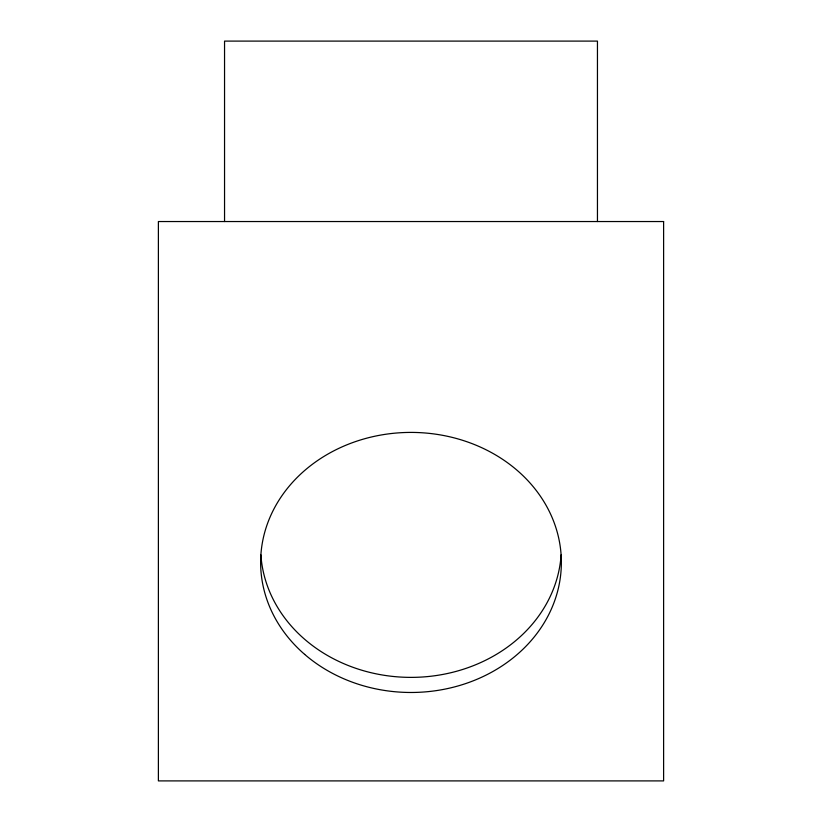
<?xml version="1.0" encoding="UTF-8"?>
<svg xmlns="http://www.w3.org/2000/svg" width="822" height="822" viewBox="0 0 822 822"><rect width="100%" height="100%" fill="white"/><g stroke="black" fill="none" stroke-linecap="round" stroke-linejoin="round"><path stroke-width="1.23" d="M597.45 221.539L597.45 41.1L224.55 41.1L224.55 221.539M561.118 554.86A150.364 130.03 0 0 1 411 677.379A150.364 130.03 0 0 1 260.882 554.86M663.611 221.539L158.389 221.539L158.389 780.9L663.611 780.9L663.611 221.539M304.674 654.394A150.364 130.03 0 0 0 556.237 596.094A150.364 130.03 0 0 0 372.078 436.842A150.364 130.03 0 0 0 304.674 654.394"/></g></svg>
